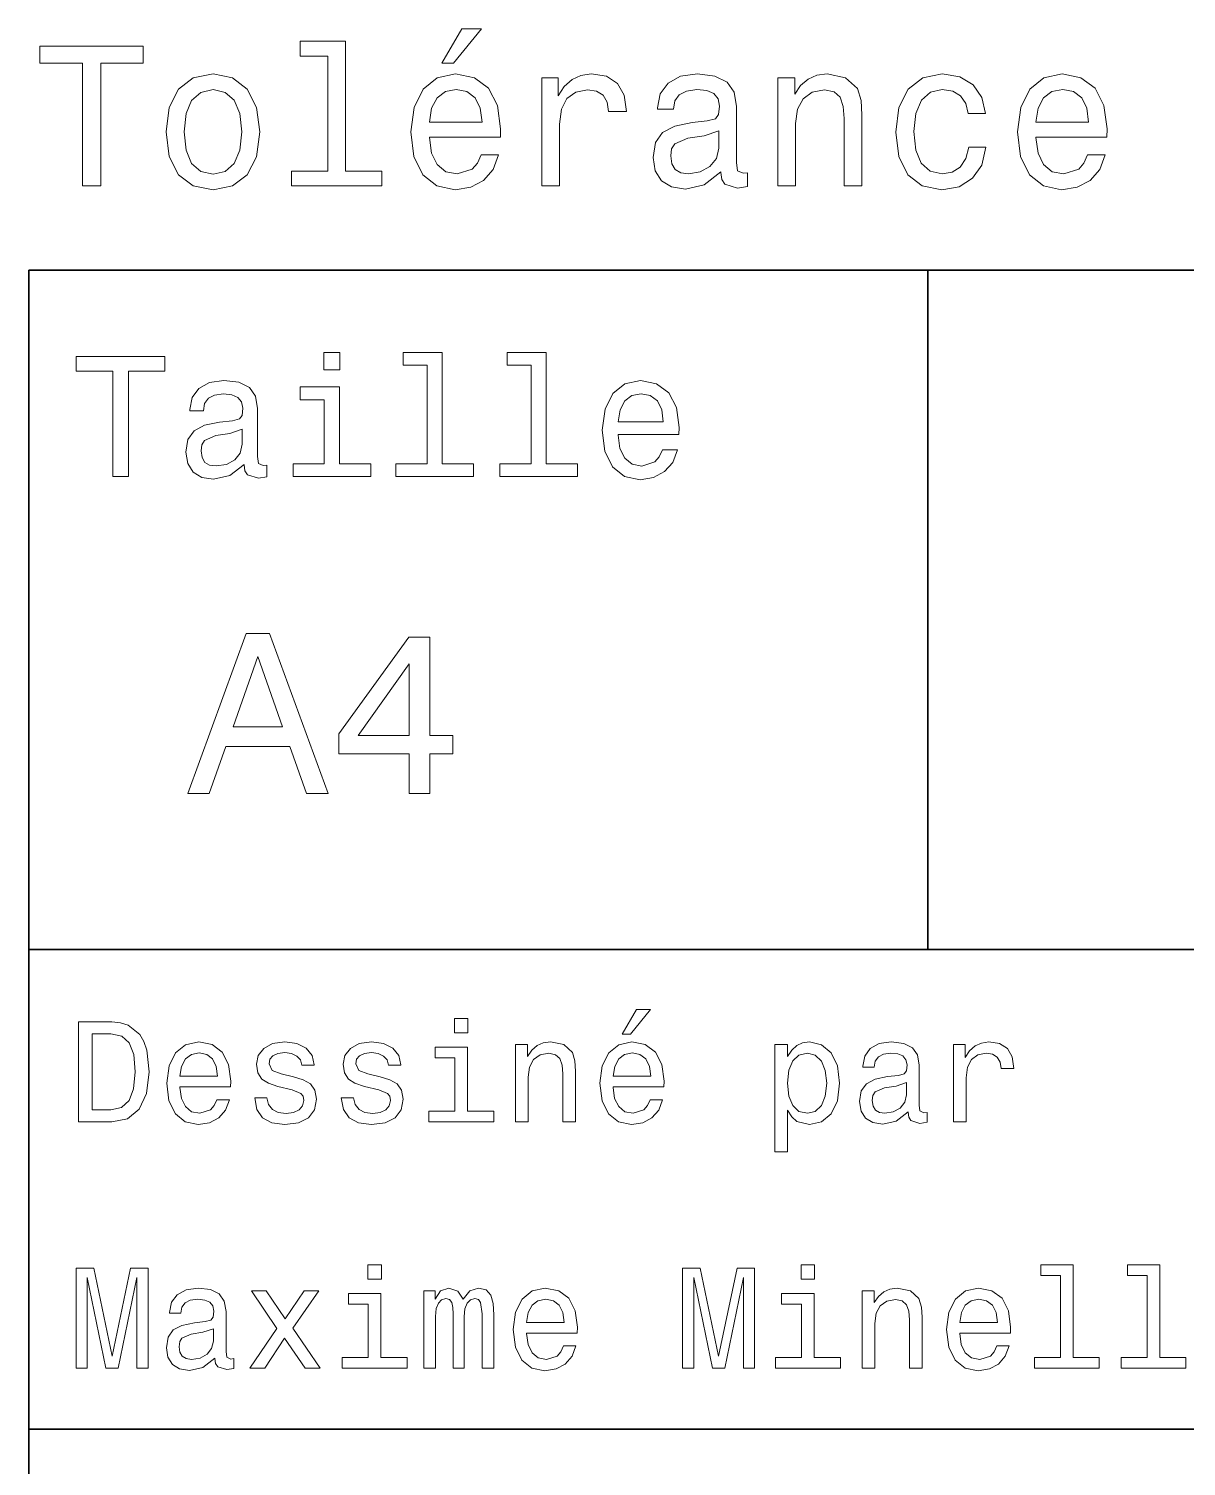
# Model space of a CAD drawing. Extents: x 0 to 297, y 0 to 210.
# Drawn here: x 97 to 125.97, y 40.08 to 76.04 of the extents above; entities that cross this region are included whole.
import ezdxf

# ---------------------------------------------------------------- set-up
doc = ezdxf.new("R2010")
doc.units = 0

msp = doc.modelspace()

# ---------------------------------------------------------------- linework, layer by layer
at = {"color": 7, "lineweight": 35}
for p, q in [((97, 10), (97, 70)), ((97, 70), (287, 70)), ((97, 53), (162, 53)), ((97, 41), (162, 41))]:
    msp.add_line(p, q, dxfattribs=at)
at = {"color": 7, "lineweight": 35, "ltscale": 0.425}
msp.add_line((119.5, 53), (119.5, 70), dxfattribs=at)
at = {"color": 7, "lineweight": 13}
for points in [[(107.33564, 75.181519), (107.633186, 75.181519), (108.334198, 76.038864), (107.839966, 76.038864)], [(98.343567, 72.105148), (98.807541, 72.105148), (98.807541, 75.181519), (99.866615, 75.181519), (99.866615, 75.605148), (97.279442, 75.605148), (97.279442, 75.181519), (98.343567, 75.181519)], [(104.486214, 75.352989), (104.486214, 72.478348), (103.573395, 72.478348), (103.573395, 72.105148), (105.837799, 72.105148), (105.837799, 72.478348), (104.930023, 72.478348), (104.930023, 75.726189), (103.790253, 75.726189), (103.790253, 75.352989)], [(100.436501, 73.456734), (100.517197, 72.841461), (100.749184, 72.387566), (101.11734, 72.105148), (101.611572, 72.009331), (102.100769, 72.105148), (102.468925, 72.382523), (102.700912, 72.836418), (102.786652, 73.456734), (102.700912, 74.072006), (102.468925, 74.530937), (102.100769, 74.808319), (101.611572, 74.90918), (101.11734, 74.808319), (100.749184, 74.525894), (100.517197, 74.072006)], [(107.028, 73.33065), (108.803223, 73.33065), (108.808258, 73.537422), (108.72757, 74.117393), (108.505669, 74.551117), (108.152641, 74.813362), (107.683624, 74.90918), (107.224686, 74.808319), (106.871658, 74.525894), (106.644714, 74.066963), (106.564026, 73.461777), (106.639671, 72.841461), (106.866623, 72.387566), (107.2146, 72.105148), (107.668495, 72.009331), (108.061867, 72.07489), (108.384628, 72.246361), (108.621658, 72.518692), (108.757828, 72.881805), (108.319069, 72.881805), (108.228287, 72.680077), (108.097168, 72.528778), (107.723969, 72.407745), (107.436501, 72.463219), (107.219643, 72.639732), (107.078438, 72.927193), (107.028, 73.315521)], [(109.842125, 72.105148), (110.285927, 72.105148), (110.285927, 73.653419), (110.331314, 74.026619), (110.467484, 74.293907), (110.689384, 74.455292), (110.986938, 74.510765), (111.208839, 74.475464), (111.375267, 74.374603), (111.476128, 74.203133), (111.511429, 73.971146), (111.960281, 73.971146), (111.899757, 74.379646), (111.733337, 74.67215), (111.455956, 74.848663), (111.077713, 74.90918), (110.820511, 74.868835), (110.59861, 74.767975), (110.401924, 74.596504), (110.245583, 74.364517), (110.245583, 74.813362), (109.842125, 74.813362)], [(114.320511, 72.458176), (114.320511, 72.443047), (114.345726, 72.271576), (114.421371, 72.150536), (114.739098, 72.054718), (114.986214, 72.095062), (114.986214, 72.438004), (114.88031, 72.422874), (114.739098, 72.488434), (114.713882, 72.690163), (114.713882, 74.092178), (114.653366, 74.450249), (114.476852, 74.702408), (114.169212, 74.853706), (113.735497, 74.90918), (113.311867, 74.848663), (112.999184, 74.677193), (112.802498, 74.409904), (112.736938, 74.056877), (112.736938, 74.026619), (113.135353, 74.026619), (113.170654, 74.238434), (113.281601, 74.389732), (113.463165, 74.480507), (113.720367, 74.515808), (113.967484, 74.490593), (114.143997, 74.414948), (114.249908, 74.283821), (114.28521, 74.102264), (114.26503, 73.89045), (114.184341, 73.784546), (113.982613, 73.734108), (113.60437, 73.693764), (113.170654, 73.602989), (112.863014, 73.441605), (112.681458, 73.189445), (112.625984, 72.816246), (112.676414, 72.483391), (112.832756, 72.236275), (113.084915, 72.079933), (113.432899, 72.02446), (113.901924, 72.130363)], [(115.747742, 72.105148), (116.191544, 72.105148), (116.191544, 73.668549), (116.236938, 74.026619), (116.383194, 74.288864), (116.610138, 74.450249), (116.912727, 74.510765), (117.1548, 74.460335), (117.306099, 74.324165), (117.381744, 74.097221), (117.406967, 73.794632), (117.406967, 72.105148), (117.850769, 72.105148), (117.850769, 73.885406), (117.830597, 74.243477), (117.739822, 74.541031), (117.442268, 74.813362), (116.978287, 74.90918), (116.721085, 74.873878), (116.504227, 74.778061), (116.317627, 74.616676), (116.171371, 74.399818), (116.171371, 74.813362), (115.747742, 74.813362)], [(120.508553, 73.915665), (120.947311, 73.915665), (120.856537, 74.319122), (120.639679, 74.636848), (120.301781, 74.833534), (119.863022, 74.90918), (119.378868, 74.808319), (119.010712, 74.525894), (118.778725, 74.066963), (118.698029, 73.451691), (118.773682, 72.841461), (119.000626, 72.387566), (119.358696, 72.105148), (119.847885, 72.009331), (120.281609, 72.084976), (120.619507, 72.296791), (120.851486, 72.629646), (120.952354, 73.073448), (120.528725, 73.073448), (120.453079, 72.791031), (120.311867, 72.579208), (120.110138, 72.44809), (119.863022, 72.407745), (119.555382, 72.473305), (119.333481, 72.675034), (119.197311, 73.002846), (119.151924, 73.46682), (119.197311, 73.920708), (119.338524, 74.24852), (119.565468, 74.450249), (119.863022, 74.520851), (120.125267, 74.475464), (120.321953, 74.359474), (120.453079, 74.167831)], [(122.208115, 73.33065), (123.983337, 73.33065), (123.988373, 73.537422), (123.907684, 74.117393), (123.685783, 74.551117), (123.332756, 74.813362), (122.863739, 74.90918), (122.4048, 74.808319), (122.051781, 74.525894), (121.824829, 74.066963), (121.744141, 73.461777), (121.819794, 72.841461), (122.046738, 72.387566), (122.394714, 72.105148), (122.84861, 72.009331), (123.241982, 72.07489), (123.564743, 72.246361), (123.801781, 72.518692), (123.937943, 72.881805), (123.499184, 72.881805), (123.408401, 72.680077), (123.277283, 72.528778), (122.904083, 72.407745), (122.616623, 72.463219), (122.399765, 72.639732), (122.258553, 72.927193), (122.208115, 73.315521)], [(100.890396, 73.461777), (100.935783, 73.915665), (101.076996, 74.243477), (101.30394, 74.445206), (101.611572, 74.515808), (101.914169, 74.445206), (102.141113, 74.24852), (102.282326, 73.915665), (102.332756, 73.461777), (102.282326, 73.002846), (102.141113, 72.669991), (101.914169, 72.468262), (101.611572, 72.402702), (101.30394, 72.468262), (101.076996, 72.669991), (100.935783, 73.002846)], [(107.028, 73.70385), (107.083481, 74.051834), (107.219643, 74.309036), (107.426414, 74.465378), (107.698753, 74.520851), (107.966042, 74.465378), (108.172813, 74.309036), (108.298897, 74.051834), (108.344284, 73.70385)], [(122.208115, 73.70385), (122.263596, 74.051834), (122.399765, 74.309036), (122.606537, 74.465378), (122.878868, 74.520851), (123.146156, 74.465378), (123.352928, 74.309036), (123.479012, 74.051834), (123.524399, 73.70385)], [(114.270081, 73.053276), (114.209557, 72.791031), (114.048172, 72.589294), (113.806099, 72.458176), (113.508553, 72.412788), (113.31691, 72.438004), (113.18074, 72.518692), (113.095001, 72.659904), (113.069794, 72.85659), (113.089966, 73.033104), (113.170654, 73.15918), (113.493423, 73.300392), (113.901924, 73.360909), (114.270081, 73.481949)], [(99.102303, 64.837173), (99.5, 64.837173), (99.5, 67.47406), (100.407784, 67.47406), (100.407784, 67.837173), (98.190201, 67.837173), (98.190201, 67.47406), (99.102303, 67.47406)], [(104.786743, 67.940918), (104.384727, 67.940918), (104.384727, 67.508644), (104.786743, 67.508644)], [(106.969742, 67.621033), (106.969742, 65.157059), (106.187317, 65.157059), (106.187317, 64.837173), (108.128242, 64.837173), (108.128242, 65.157059), (107.350143, 65.157059), (107.350143, 67.940918), (106.373199, 67.940918), (106.373199, 67.621033)], [(109.572044, 67.621033), (109.572044, 65.157059), (108.789627, 65.157059), (108.789627, 64.837173), (110.730545, 64.837173), (110.730545, 65.157059), (109.952454, 65.157059), (109.952454, 67.940918), (108.975502, 67.940918), (108.975502, 67.621033)], [(102.387611, 65.139771), (102.387611, 65.126801), (102.409225, 64.979828), (102.47406, 64.876076), (102.746399, 64.793945), (102.958214, 64.828529), (102.958214, 65.122475), (102.867432, 65.109505), (102.746399, 65.165703), (102.724785, 65.338615), (102.724785, 66.540344), (102.672913, 66.84726), (102.521614, 67.0634), (102.257927, 67.193085), (101.886169, 67.240631), (101.523056, 67.188759), (101.255043, 67.041786), (101.086456, 66.812675), (101.030258, 66.510086), (101.030258, 66.484146), (101.371758, 66.484146), (101.402016, 66.665703), (101.497116, 66.795387), (101.65274, 66.873199), (101.873199, 66.903458), (102.085014, 66.881844), (102.236313, 66.817001), (102.327087, 66.704605), (102.357346, 66.548988), (102.340057, 66.367432), (102.270897, 66.276657), (102.097984, 66.233429), (101.773773, 66.198845), (101.402016, 66.121033), (101.138329, 65.982704), (100.982712, 65.766571), (100.935158, 65.446686), (100.978386, 65.161385), (101.112389, 64.949562), (101.328529, 64.815559), (101.626801, 64.768013), (102.028816, 64.858788)], [(104.773773, 65.157059), (104.773773, 67.080688), (103.796829, 67.080688), (103.796829, 66.756485), (104.393372, 66.756485), (104.393372, 65.157059), (103.615273, 65.157059), (103.615273, 64.837173), (105.560516, 64.837173), (105.560516, 65.157059)], [(111.750717, 65.887604), (113.272339, 65.887604), (113.276657, 66.064842), (113.207497, 66.561958), (113.017288, 66.933716), (112.714699, 67.158501), (112.312683, 67.240631), (111.919312, 67.154175), (111.616714, 66.912102), (111.422188, 66.51873), (111.353027, 66), (111.41787, 65.4683), (111.612396, 65.079247), (111.91066, 64.837173), (112.299713, 64.755043), (112.636887, 64.811234), (112.913544, 64.958214), (113.116714, 65.191643), (113.233429, 65.502876), (112.857346, 65.502876), (112.779541, 65.329971), (112.667145, 65.200287), (112.34726, 65.096542), (112.100868, 65.144089), (111.914986, 65.295387), (111.793945, 65.541786), (111.750717, 65.874634)], [(111.750717, 66.207489), (111.798271, 66.50576), (111.914986, 66.726219), (112.092216, 66.860229), (112.325653, 66.907776), (112.554756, 66.860229), (112.731987, 66.726219), (112.840057, 66.50576), (112.878967, 66.207489)], [(102.344383, 65.649857), (102.292511, 65.425072), (102.154182, 65.252159), (101.946686, 65.139771), (101.691643, 65.100861), (101.527374, 65.122475), (101.41066, 65.191643), (101.337173, 65.312675), (101.315559, 65.481262), (101.332855, 65.632561), (101.402016, 65.740631), (101.678673, 65.861671), (102.028816, 65.913544), (102.344383, 66.017288)], [(100.982712, 56.9049), (101.51297, 56.9049), (101.933716, 58.080692), (103.530258, 58.080692), (103.951012, 56.9049), (104.492798, 56.9049), (103.028816, 60.910664), (102.440926, 60.910664)], [(106.521614, 56.9049), (107.040344, 56.9049), (107.040344, 57.896255), (107.610954, 57.896255), (107.610954, 58.357349), (107.040344, 58.357349), (107.040344, 60.818443), (106.515854, 60.818443), (104.763687, 58.403458), (104.763687, 57.896255), (106.521614, 57.896255)], [(102.118156, 58.570606), (102.734871, 60.334293), (103.351585, 58.570606)], [(105.247841, 58.357349), (106.521614, 60.149857), (106.521614, 58.357349)], [(111.84726, 50.88797), (112.059799, 50.88797), (112.560516, 51.500362), (112.207489, 51.500362)], [(99.080688, 51.190563), (98.248558, 51.190563), (98.248558, 48.690563), (99.080688, 48.690563), (99.473343, 48.769814), (99.765129, 49.011169), (99.945244, 49.40382), (100.010086, 49.940563), (99.952446, 50.488113), (99.880402, 50.70425), (99.779541, 50.877163), (99.487755, 51.111313), (99.296829, 51.168949)], [(107.992798, 51.27702), (107.657784, 51.27702), (107.657784, 50.916786), (107.992798, 50.916786)], [(99.055473, 50.891571), (99.329254, 50.837536), (99.516571, 50.671829), (99.628242, 50.376442), (99.664268, 49.940563), (99.624641, 49.519093), (99.51297, 49.223705), (99.322044, 49.047192), (99.055473, 48.989555), (98.583572, 48.989555), (98.583572, 50.891571)], [(100.784584, 49.565922), (102.052597, 49.565922), (102.056198, 49.713619), (101.998558, 50.127884), (101.840057, 50.437683), (101.587898, 50.625), (101.252884, 50.693443), (100.925072, 50.621399), (100.672913, 50.41967), (100.510803, 50.091862), (100.453171, 49.659584), (100.507202, 49.216499), (100.669312, 48.892292), (100.91787, 48.690563), (101.242073, 48.62212), (101.523056, 48.668949), (101.753601, 48.791428), (101.922913, 48.98595), (102.020172, 49.245319), (101.706772, 49.245319), (101.64193, 49.101227), (101.548271, 48.993156), (101.2817, 48.9067), (101.07637, 48.946327), (100.921471, 49.072407), (100.820602, 49.27774), (100.784584, 49.555115)], [(100.784584, 49.832493), (100.824211, 50.081055), (100.921471, 50.264771), (101.069168, 50.376442), (101.263687, 50.416069), (101.454613, 50.376442), (101.602303, 50.264771), (101.69236, 50.081055), (101.724785, 49.832493)], [(103.623199, 49.818085), (103.317001, 49.890129), (103.090057, 49.972984), (103.014412, 50.142292), (103.036026, 50.261169), (103.111671, 50.347622), (103.234146, 50.401657), (103.41066, 50.423271), (103.579971, 50.401657), (103.713257, 50.336815), (103.799713, 50.239555), (103.835732, 50.109871), (104.145531, 50.109871), (104.145531, 50.117077), (104.091499, 50.351227), (103.943802, 50.534943), (103.713257, 50.650219), (103.41066, 50.693443), (103.104469, 50.650219), (102.881126, 50.531342), (102.740631, 50.354828), (102.697403, 50.131485), (102.729828, 49.915348), (102.830688, 49.76405), (102.996399, 49.655983), (103.237755, 49.580334), (103.590775, 49.493877), (103.806915, 49.40382), (103.864555, 49.331772), (103.886169, 49.223705), (103.853745, 49.09042), (103.767288, 48.989555), (103.626801, 48.924713), (103.439484, 48.903099), (103.241356, 48.924713), (103.09726, 49.000362), (103, 49.122841), (102.960373, 49.292149), (102.654175, 49.292149), (102.704613, 49.003963), (102.852303, 48.795029), (103.086456, 48.668949), (103.41066, 48.62212), (103.749283, 48.668949), (103.997841, 48.795029), (104.149139, 48.996758), (104.203171, 49.259727), (104.163544, 49.486671), (104.051872, 49.641571), (103.868156, 49.742435)], [(105.791786, 49.818085), (105.485588, 49.890129), (105.258644, 49.972984), (105.182999, 50.142292), (105.204613, 50.261169), (105.280258, 50.347622), (105.40274, 50.401657), (105.579254, 50.423271), (105.748558, 50.401657), (105.881844, 50.336815), (105.9683, 50.239555), (106.004326, 50.109871), (106.314117, 50.109871), (106.314117, 50.117077), (106.260086, 50.351227), (106.112396, 50.534943), (105.881844, 50.650219), (105.579254, 50.693443), (105.273056, 50.650219), (105.049713, 50.531342), (104.909225, 50.354828), (104.865997, 50.131485), (104.898415, 49.915348), (104.999283, 49.76405), (105.164986, 49.655983), (105.406342, 49.580334), (105.759369, 49.493877), (105.975502, 49.40382), (106.033142, 49.331772), (106.054756, 49.223705), (106.022339, 49.09042), (105.935883, 48.989555), (105.795387, 48.924713), (105.60807, 48.903099), (105.409943, 48.924713), (105.265854, 49.000362), (105.168587, 49.122841), (105.12896, 49.292149), (104.822769, 49.292149), (104.873199, 49.003963), (105.020897, 48.795029), (105.255043, 48.668949), (105.579254, 48.62212), (105.91787, 48.668949), (106.166428, 48.795029), (106.317726, 48.996758), (106.371758, 49.259727), (106.33213, 49.486671), (106.220459, 49.641571), (106.036743, 49.742435)], [(107.981987, 48.957134), (107.981987, 50.560158), (107.16787, 50.560158), (107.16787, 50.289986), (107.664986, 50.289986), (107.664986, 48.957134), (107.016571, 48.957134), (107.016571, 48.690563), (108.637611, 48.690563), (108.637611, 48.957134)], [(109.181557, 48.690563), (109.498558, 48.690563), (109.498558, 49.807278), (109.530983, 50.063042), (109.635445, 50.250362), (109.797546, 50.365635), (110.013687, 50.408863), (110.1866, 50.372841), (110.29467, 50.275578), (110.348701, 50.113472), (110.366714, 49.897335), (110.366714, 48.690563), (110.683716, 48.690563), (110.683716, 49.962177), (110.669312, 50.217941), (110.604469, 50.430477), (110.39193, 50.625), (110.060516, 50.693443), (109.876801, 50.668228), (109.721901, 50.599785), (109.588615, 50.484512), (109.484146, 50.329613), (109.484146, 50.625), (109.181557, 50.625)], [(111.627518, 49.565922), (112.895531, 49.565922), (112.899132, 49.713619), (112.841499, 50.127884), (112.682999, 50.437683), (112.430832, 50.625), (112.095825, 50.693443), (111.768013, 50.621399), (111.515854, 50.41967), (111.353745, 50.091862), (111.296112, 49.659584), (111.350143, 49.216499), (111.512245, 48.892292), (111.760803, 48.690563), (112.085014, 48.62212), (112.365997, 48.668949), (112.596542, 48.791428), (112.765854, 48.98595), (112.863113, 49.245319), (112.549713, 49.245319), (112.484871, 49.101227), (112.391212, 48.993156), (112.124641, 48.9067), (111.919312, 48.946327), (111.764412, 49.072407), (111.663544, 49.27774), (111.627518, 49.555115)], [(111.627518, 49.832493), (111.667145, 50.081055), (111.764412, 50.264771), (111.912102, 50.376442), (112.106628, 50.416069), (112.297546, 50.376442), (112.445244, 50.264771), (112.535301, 50.081055), (112.567726, 49.832493)], [(115.986313, 50.326012), (115.986313, 50.625), (115.669312, 50.625), (115.669312, 47.941284), (115.986313, 47.941284), (115.986313, 48.98595), (116.097984, 48.816643), (116.22406, 48.704971), (116.541069, 48.62212), (116.843658, 48.690563), (117.081413, 48.895893), (117.236313, 49.2201), (117.293945, 49.659584), (117.236313, 50.095463), (117.081413, 50.41967), (116.843658, 50.621399), (116.541069, 50.693443), (116.368156, 50.671829), (116.220459, 50.603386), (116.094383, 50.488113)], [(116.48703, 48.9067), (116.274498, 48.953533), (116.119598, 49.097622), (116.022339, 49.331772), (115.989914, 49.659584), (116.022339, 49.983791), (116.119598, 50.217941), (116.274498, 50.358429), (116.48703, 50.408863), (116.681557, 50.358429), (116.836456, 50.21434), (116.933716, 49.98019), (116.969742, 49.659584), (116.933716, 49.335377), (116.836456, 49.097622), (116.681557, 48.953533)], [(119.005043, 48.942726), (119.005043, 48.931919), (119.023056, 48.809441), (119.077087, 48.722984), (119.304031, 48.654541), (119.480545, 48.683357), (119.480545, 48.928314), (119.4049, 48.917507), (119.304031, 48.96434), (119.286026, 49.108429), (119.286026, 50.109871), (119.242798, 50.365635), (119.116714, 50.54575), (118.896973, 50.65382), (118.587173, 50.693443), (118.284584, 50.650219), (118.061241, 50.52774), (117.920746, 50.336815), (117.873917, 50.084656), (117.873917, 50.063042), (118.158501, 50.063042), (118.183716, 50.21434), (118.26297, 50.322407), (118.392654, 50.387249), (118.57637, 50.412464), (118.752884, 50.394455), (118.878967, 50.34042), (118.954613, 50.246758), (118.979828, 50.117077), (118.965416, 49.965778), (118.907784, 49.890129), (118.763687, 49.854107), (118.493515, 49.825291), (118.183716, 49.760448), (117.963974, 49.645176), (117.834297, 49.465057), (117.79467, 49.19849), (117.830688, 48.960735), (117.942368, 48.784222), (118.122482, 48.67255), (118.37104, 48.632927), (118.706055, 48.708576)], [(120.143372, 48.690563), (120.460373, 48.690563), (120.460373, 49.796471), (120.492798, 50.063042), (120.590057, 50.253963), (120.748558, 50.369236), (120.961098, 50.408863), (121.119598, 50.383648), (121.238472, 50.3116), (121.310516, 50.189121), (121.335739, 50.023415), (121.656342, 50.023415), (121.613113, 50.315205), (121.49424, 50.524136), (121.296112, 50.650219), (121.02594, 50.693443), (120.842224, 50.664627), (120.683716, 50.592579), (120.543228, 50.4701), (120.431557, 50.304398), (120.431557, 50.625), (120.143372, 50.625)], [(118.969025, 49.367798), (118.925797, 49.180477), (118.810516, 49.036385), (118.637611, 48.942726), (118.425072, 48.910305), (118.288185, 48.928314), (118.190926, 48.98595), (118.129684, 49.086815), (118.111671, 49.227306), (118.126083, 49.353386), (118.183716, 49.443443), (118.414268, 49.544312), (118.706055, 49.587536), (118.969025, 49.673992)], [(98.183716, 42.530979), (98.461098, 42.530979), (98.461098, 44.80043), (98.929398, 42.530979), (99.239197, 42.530979), (99.703888, 44.80043), (99.703888, 42.530979), (99.984871, 42.530979), (99.984871, 45.030979), (99.545387, 45.030979), (99.084297, 42.826366), (98.626801, 45.030979), (98.183716, 45.030979)], [(105.824211, 45.117435), (105.489197, 45.117435), (105.489197, 44.757202), (105.824211, 44.757202)], [(113.363831, 42.530979), (113.641212, 42.530979), (113.641212, 44.80043), (114.109512, 42.530979), (114.419312, 42.530979), (114.884003, 44.80043), (114.884003, 42.530979), (115.164986, 42.530979), (115.164986, 45.030979), (114.725502, 45.030979), (114.264404, 42.826366), (113.806915, 45.030979), (113.363831, 45.030979)], [(116.667145, 45.117435), (116.33213, 45.117435), (116.33213, 44.757202), (116.667145, 44.757202)], [(122.823486, 44.850864), (122.823486, 42.79755), (122.171471, 42.79755), (122.171471, 42.530979), (123.78891, 42.530979), (123.78891, 42.79755), (123.140488, 42.79755), (123.140488, 45.117435), (122.32637, 45.117435), (122.32637, 44.850864)], [(124.992081, 44.850864), (124.992081, 42.79755), (124.340057, 42.79755), (124.340057, 42.530979), (125.957497, 42.530979), (125.957497, 42.79755), (125.309082, 42.79755), (125.309082, 45.117435), (124.494965, 45.117435), (124.494965, 44.850864)], [(101.656342, 42.783142), (101.656342, 42.772335), (101.674355, 42.649857), (101.728386, 42.5634), (101.95533, 42.494957), (102.131844, 42.523773), (102.131844, 42.76873), (102.056198, 42.757923), (101.95533, 42.804756), (101.937317, 42.948845), (101.937317, 43.950287), (101.894089, 44.206051), (101.768013, 44.386166), (101.548271, 44.494236), (101.238472, 44.533859), (100.935883, 44.490635), (100.71254, 44.368156), (100.572044, 44.177231), (100.525215, 43.925072), (100.525215, 43.903458), (100.809799, 43.903458), (100.835014, 44.054756), (100.914268, 44.162823), (101.043945, 44.227665), (101.227669, 44.25288), (101.404175, 44.234871), (101.530258, 44.180836), (101.605911, 44.087173), (101.631126, 43.957493), (101.616714, 43.806194), (101.559074, 43.730545), (101.414986, 43.694523), (101.144814, 43.665707), (100.835014, 43.600864), (100.615273, 43.485592), (100.485588, 43.305473), (100.445969, 43.038906), (100.481987, 42.801151), (100.593658, 42.624638), (100.773773, 42.512966), (101.022331, 42.473343), (101.357346, 42.548992)], [(102.906342, 42.530979), (103.403458, 43.283859), (103.914986, 42.530979), (104.296829, 42.530979), (103.605186, 43.528816), (104.257202, 44.465416), (103.889771, 44.465416), (103.41787, 43.762966), (102.945969, 44.465416), (102.571327, 44.465416), (103.21254, 43.525215), (102.535301, 42.530979)], [(105.8134, 42.79755), (105.8134, 44.400574), (104.999283, 44.400574), (104.999283, 44.130402), (105.496399, 44.130402), (105.496399, 42.79755), (104.847984, 42.79755), (104.847984, 42.530979), (106.469025, 42.530979), (106.469025, 42.79755)], [(106.886887, 42.530979), (107.178673, 42.530979), (107.178673, 43.824207), (107.196686, 44.01873), (107.250717, 44.159222), (107.333572, 44.242073), (107.441643, 44.274494), (107.528099, 44.245678), (107.585739, 44.17363), (107.614555, 44.051151), (107.625359, 43.88905), (107.625359, 42.530979), (107.899139, 42.530979), (107.899139, 43.824207), (107.917145, 44.015129), (107.971184, 44.155621), (108.05764, 44.242073), (108.165703, 44.274494), (108.252159, 44.245678), (108.309799, 44.17363), (108.345825, 43.88905), (108.345825, 42.530979), (108.637611, 42.530979), (108.637611, 43.867435), (108.619598, 44.144814), (108.561958, 44.357349), (108.446686, 44.48703), (108.259369, 44.533859), (108.039627, 44.461815), (107.870316, 44.25288), (107.73703, 44.458214), (107.513687, 44.533859), (107.308357, 44.461815), (107.16787, 44.260086), (107.16787, 44.465416), (106.886887, 44.465416)], [(109.458931, 43.406338), (110.726944, 43.406338), (110.730545, 43.554035), (110.672913, 43.9683), (110.514412, 44.278099), (110.262245, 44.465416), (109.927231, 44.533859), (109.599426, 44.461815), (109.34726, 44.260086), (109.185158, 43.932278), (109.127518, 43.5), (109.181557, 43.056915), (109.343658, 42.732708), (109.592216, 42.530979), (109.916428, 42.462536), (110.197403, 42.509365), (110.427956, 42.631844), (110.59726, 42.826366), (110.694527, 43.085735), (110.381126, 43.085735), (110.316284, 42.941643), (110.222626, 42.833572), (109.956055, 42.747116), (109.750717, 42.786743), (109.595825, 42.912823), (109.494957, 43.118156), (109.458931, 43.395531)], [(109.458931, 43.672909), (109.498558, 43.921471), (109.595825, 44.105186), (109.743515, 44.216858), (109.938042, 44.256485), (110.12896, 44.216858), (110.276657, 44.105186), (110.366714, 43.921471), (110.399139, 43.672909)], [(116.656342, 42.79755), (116.656342, 44.400574), (115.842216, 44.400574), (115.842216, 44.130402), (116.33934, 44.130402), (116.33934, 42.79755), (115.690918, 42.79755), (115.690918, 42.530979), (117.311958, 42.530979), (117.311958, 42.79755)], [(117.855911, 42.530979), (118.172913, 42.530979), (118.172913, 43.647694), (118.20533, 43.903458), (118.309799, 44.090778), (118.471901, 44.206051), (118.688042, 44.249279), (118.860954, 44.213257), (118.969025, 44.115993), (119.023056, 43.953888), (119.041069, 43.737751), (119.041069, 42.530979), (119.35807, 42.530979), (119.35807, 43.802593), (119.343658, 44.058357), (119.278824, 44.270893), (119.066284, 44.465416), (118.734871, 44.533859), (118.551155, 44.508644), (118.396255, 44.440201), (118.26297, 44.324928), (118.158501, 44.170029), (118.158501, 44.465416), (117.855911, 44.465416)], [(120.301872, 43.406338), (121.569885, 43.406338), (121.573486, 43.554035), (121.515854, 43.9683), (121.357353, 44.278099), (121.105186, 44.465416), (120.770172, 44.533859), (120.442368, 44.461815), (120.190201, 44.260086), (120.028099, 43.932278), (119.970459, 43.5), (120.024498, 43.056915), (120.1866, 42.732708), (120.435158, 42.530979), (120.759369, 42.462536), (121.040344, 42.509365), (121.270897, 42.631844), (121.440201, 42.826366), (121.537468, 43.085735), (121.224068, 43.085735), (121.159225, 42.941643), (121.065567, 42.833572), (120.798996, 42.747116), (120.593658, 42.786743), (120.438766, 42.912823), (120.337898, 43.118156), (120.301872, 43.395531)], [(120.301872, 43.672909), (120.341499, 43.921471), (120.438766, 44.105186), (120.586456, 44.216858), (120.780983, 44.256485), (120.971901, 44.216858), (121.119598, 44.105186), (121.209656, 43.921471), (121.242081, 43.672909)], [(101.620316, 43.208214), (101.577087, 43.020893), (101.461815, 42.876801), (101.288902, 42.783142), (101.07637, 42.750721), (100.939484, 42.76873), (100.842216, 42.826366), (100.780983, 42.927231), (100.76297, 43.067722), (100.777374, 43.193802), (100.835014, 43.283859), (101.065559, 43.384727), (101.357346, 43.427952), (101.620316, 43.514408)]]:
    msp.add_lwpolyline(points, close=True, dxfattribs=at)

doc.saveas('drawing.dxf')
